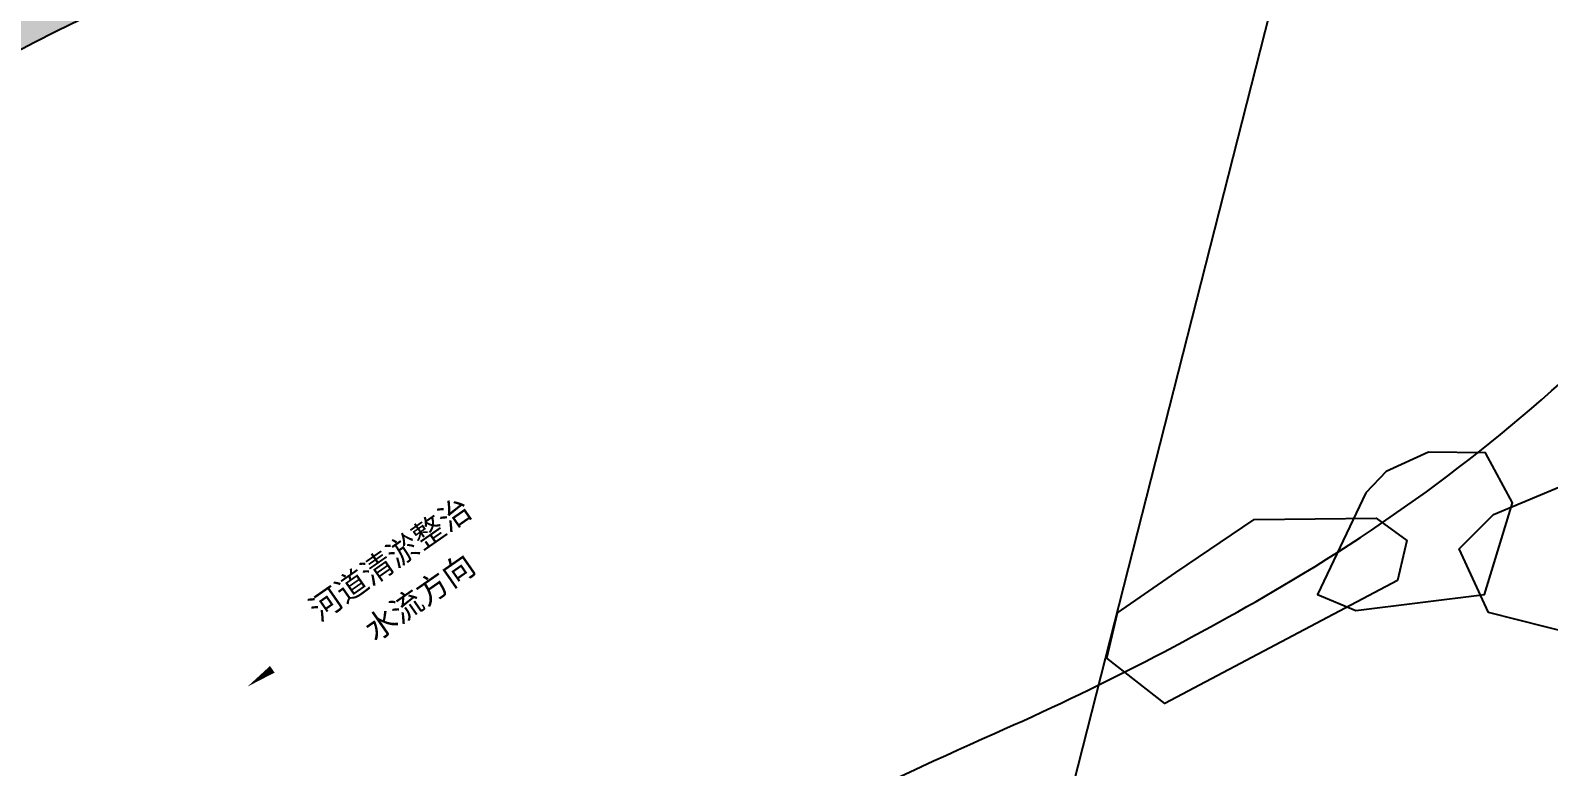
# Model space of a CAD drawing. Header units: millimetres. Extents: x -2430464 to 225692, y -180 to 1805330.
# Drawn here: x 31981 to 62098, y 1304300 to 1318908 of the extents above; entities that cross this region are included whole.
import ezdxf

# ---------------------------------------------------------------- set-up
doc = ezdxf.new("R2010")
doc.units = ezdxf.units.MM
doc.header["$LTSCALE"] = 1000
doc.linetypes.add('CENTERX2', pattern=[4, 2.5, -0.5, 0.5, -0.5])
doc.layers.get('0').update_dxf_attribs({"linetype": 'CONTINUOUS'})
doc.layers.get('DEFPOINTS').update_dxf_attribs({"linetype": 'CONTINUOUS'})
for name, color, linetype in [('0-ROAD-中心线', 1, 'CENTERX2'), ('03LS-上木标注', 50, 'CONTINUOUS'), ('DIM_SYMB', 3, 'CONTINUOUS'), ('LP-001-道路边线', 4, 'CONTINUOUS'), ('LP-003设计水位线', 172, 'CONTINUOUS'), ('LP-006铺装分隔线', 35, 'CONTINUOUS'), ('LP-008景观石', 37, 'CONTINUOUS'), ('LP-014绿化填充', 88, 'CONTINUOUS'), ('LP-10铺装填充', 251, 'CONTINUOUS'), ('PUB_TEXT', 7, 'CONTINUOUS')]:
    doc.layers.add(name, color=color, linetype=linetype)
doc.styles.get("Standard").update_dxf_attribs({"font": 'tssdeng.shx', "width": 0.7, "bigfont": 'hztxt.shx'})
doc.styles.add('宋体', font='')
doc.styles.get('宋体').set_extended_font_data('SimSun')
doc.dimstyles.get("Standard").update_dxf_attribs({"dimscale": 100, "dimtxt": 3.5, "dimasz": 1, "dimexe": 2.5, "dimexo": 3, "dimgap": 1.5, "dimtad": 1, "dimdec": 0, "dimzin": 0, "dimdsep": 46, "dimtxsty": 'Standard', "dimblk": 'ARCHTICK', "dimcen": 0.09, "dimadec": 0, "dimazin": 0, "dimtfac": 1, "dimtdec": 0, "dimtix": 1, "dimtmove": 2, "dimatfit": 3, "dimldrblk": 'ARCHTICK', "dimfxl": 0, "dimtolj": 1, "dimtzin": 0, "dimarcsym": 0})

# ---------------------------------------------------------------- blocks, each defined once
blk = doc.blocks.new('_ARCHTICK')
at = {"color": 0, "linetype": 'ByBlock', "const_width": 0.4}
blk.add_lwpolyline([(-0.5, -0.5), (0.5, 0.5)], dxfattribs=at)
blk = doc.blocks.new('*D376')
at = {"layer": '03LS-上木标注', "color": 0, "lineweight": -2, "transparency": 16777216}
for p, q in [((18930.66200637701, 1171338.470385754), (117465.1400003501, 1558616.669797622)), ((117403.4968705392, 1558374.3887118), (128068.9865864022, 1555660.78783445)), ((29596.15172224003, 1168624.869508404), (128130.6297162131, 1555903.068920272))]:
    blk.add_line(p, q, dxfattribs=at)
at = {"layer": 'DEFPOINTS', "color": 0, "transparency": 16777216}
for p in [(128068.9865864022, 1555660.78783445), (18856.69025060389, 1171047.733082768, -399665.2262947477), (29522.17996646691, 1168334.132205417, -399665.2262947477)]:
    blk.add_point(p, dxfattribs=at)
at = {"layer": '03LS-上木标注', "color": 0, "lineweight": -2, "transparency": 16777216, "xscale": 100, "yscale": 100, "zscale": 100}
for p, rotation in [((117403.4968705392, 1558374.3887118), 165.7252162124529), ((128068.9865864022, 1555660.78783445), 345.7252162124529)]:
    blk.add_blockref('_ARCHTICK', p, dxfattribs=dict(at, rotation=rotation))
at = {"layer": '03LS-上木标注', "color": 0, "transparency": 16777216, "insert": (122816.3777972249, 1557332.553684694), "char_height": 350, "attachment_point": 5, "rotation": 345.7252162124529}
blk.add_mtext('\\A1;11005', dxfattribs=at)

msp = doc.modelspace()

# ---------------------------------------------------------------- hatches: boundary and pattern name
at = {"layer": 'LP-014绿化填充'}
h = msp.add_hatch(dxfattribs=at)
h.set_pattern_fill('CROSS', color=256, scale=300)
h.set_pattern_definition([(0, (-431392709.98357, -3169114513.621448), (476.25, 476.25), [238.125, -714.375]), (90, (-431392590.92107, -3169114632.683948), (-476.25, 476.25), [238.125, -714.375])])
edge = h.paths.add_edge_path()
edge.add_spline(control_points=[(-67588.00013777614, 1273228.767648621), (-64603.12937483191, 1268621.899836941), (-49412.06708493829, 1274838.265782757), (-41399.5019249022, 1276875.13965313), (-35187.75771948695, 1286634.377239151), (-24953.17247691751, 1286129.045839233), (-11303.9849768579, 1283128.404089851), (12381.140483886, 1292578.367556019), (25406.25852158666, 1322288.469054623), (60932.64478132129, 1324386.339863701), (64029.42719909549, 1352872.345312519), (88946.0480826199, 1359857.920356197), (106077.1548068821, 1377566.763267441), (116588.200994283, 1397706.698831482), (119357.415586561, 1412100.85415308), (118050.1938748658, 1418997.159043713), (117622.4396097362, 1421253.795239372)], knot_values=[0, 0, 0, 0, 1461.608760629228, 12567.25349089102, 24162.44586460281, 31944.65828745835, 40981.23680247532, 67066.73875934456, 99297.32680081317, 131462.0272839771, 151854.1354866179, 170324.0419808526, 202082.8766939532, 223870.9511597634, 237975.683084435, 244835.9247705665, 244835.9247705665, 244835.9247705665, 244835.9247705665], degree=3, periodic=0)
edge.add_arc((-2107.991869002581, 1246723.481314583), 56526.2807689651, 73.1341209586279, 78.19365156510638)
edge.add_arc((-2104.784615188837, 1246598.822995109), 56647.6529312183, 78.222624362827, 134.0927475518611)
edge.add_line((-41521.46161207557, 1287283.981924934), (-67588.00013765693, 1273228.767648621))
edge.add_spline(control_points=[(-67588.00013777614, 1273228.767648621), (-64603.12937483191, 1268621.899836941), (-49412.06708493829, 1274838.265782757), (-41399.5019249022, 1276875.13965313), (-35187.75771948695, 1286634.377239151), (-24953.17247691751, 1286129.045839233), (-11303.9849768579, 1283128.404089851), (12381.140483886, 1292578.367556019), (25406.25852158666, 1322288.469054623), (60932.64478132129, 1324386.339863701), (64029.42719909549, 1352872.345312519), (88946.0480826199, 1359857.920356197), (106077.1548068821, 1377566.763267441), (116588.200994283, 1397706.698831482), (119357.415586561, 1412100.85415308), (118050.1938748658, 1418997.159043713), (117622.4396097362, 1421253.795239372)], knot_values=[0, 0, 0, 0, 1461.608760629228, 12567.25349089102, 24162.44586460281, 31944.65828745835, 40981.23680247532, 67066.73875934456, 99297.32680081317, 131462.0272839771, 151854.1354866179, 170324.0419808526, 202082.8766939532, 223870.9511597634, 237975.683084435, 244835.9247705665, 244835.9247705665, 244835.9247705665, 244835.9247705665], degree=3, periodic=0)
edge.add_line((-16944.12864783406, 1284826.32528202), (-17681.61224636436, 1286422.805196209))
edge.add_line((-17681.61224636436, 1286422.805196209), (-16498.10442993045, 1288043.243127747))
edge.add_line((-16498.10442993045, 1288043.243127747), (-14613.24360921979, 1288700.179284496))
edge.add_line((-14613.24360921979, 1288700.179284496), (-10843.5100248754, 1289050.540646477))
edge.add_line((-10843.5100248754, 1289050.540646477), (-10000.35846850276, 1288243.224062366))
edge.add_line((-10000.35846850276, 1288243.224062366), (-9233.139260083437, 1288463.126655025))
edge.add_line((-9233.139260083437, 1288463.126655025), (-6907.41463509202, 1288474.150138779))
edge.add_line((-6907.41463509202, 1288474.150138779), (-6308.853825062513, 1287831.662386341))
edge.add_line((-6308.853825062513, 1287831.662386341), (-6154.098822444677, 1287941.210475845))
edge.add_line((-6154.098822444677, 1287941.210475845), (-4554.126902848482, 1288784.280127926))
edge.add_line((-4554.126902848482, 1288784.280127926), (-2954.172472566366, 1289947.134272022))
edge.add_line((-2954.172472566366, 1289947.134272022), (-2908.178709775209, 1289912.662208004))
edge.add_line((-2908.178709775209, 1289912.662208004), (-2565.34503147006, 1290337.970982475))
edge.add_line((-2565.34503147006, 1290337.970982475), (-1391.726811021566, 1290686.663266106))
edge.add_line((-1391.726811021566, 1290686.663266106), (-154.657478004694, 1290496.470369263))
edge.add_line((-154.657478004694, 1290496.470369263), (2067.495276719332, 1290588.042161865))
edge.add_line((2067.495276719332, 1290588.042161865), (1836.596392005682, 1291016.587275429))
edge.add_line((1836.596392005682, 1291016.587275429), (1875.912296384573, 1291881.075118465))
edge.add_line((1875.912296384573, 1291881.075118465), (2080.659312337637, 1292389.707403107))
edge.add_line((2080.659312337637, 1292389.707403107), (3468.381314247847, 1293885.120544834))
edge.add_line((3468.381314247847, 1293885.120544834), (5099.823255568743, 1294002.333547993))
edge.add_line((5099.823255568743, 1294002.333547993), (4623.05184468627, 1295520.698842449))
edge.add_line((4623.05184468627, 1295520.698842449), (7831.043782800436, 1298466.001607819))
edge.add_line((7831.043782800436, 1298466.001607819), (8524.657851308584, 1298552.629644318))
edge.add_line((8524.657851308584, 1298552.629644318), (10258.70496538281, 1298249.436105175))
edge.add_line((10258.70496538281, 1298249.436105175), (11257.76341721416, 1297289.643696709))
at = {"layer": 'LP-10铺装填充'}
h = msp.add_hatch(dxfattribs=at)
h.set_pattern_fill('-600X200', color=256, scale=2500, pattern_type=2)
h.set_pattern_definition([(30.70317945761616, (100619.9481961429, 1236324.256812019), (-1276.476580127638, 2149.559848058585), [208.333325, -208.33325]), (30.70317945761616, (100281.2586356103, 1236486.578753872), (-1276.476580127638, 2149.559848058585), [208.333325, -208.33325]), (30.70317945761616, (100300.8290568888, 1236861.64677803), (-1276.476580127638, 2149.559848058585), [208.333325, -208.33325]), (30.70317945761616, (99962.13949635625, 1237023.968719883), (-1276.476580127638, 2149.559848058585), [208.333325, -208.33325]), (30.70317945761616, (99981.70991763473, 1237399.036744041), (-1276.476580127638, 2149.559848058585), [208.333325, -208.33325]), (30.70317945761616, (99643.0203474462, 1237561.358663006), (-1276.476580127638, 2149.559848058585), [208.333325, -208.33325]), (30.70317945761616, (99662.59076872468, 1237936.426687164), (-1276.476580127638, 2149.559848058585), [208.333325, -208.33325]), (30.70317945761616, (99323.90120819211, 1238098.748629017), (-1276.476580127638, 2149.559848058585), [208.333325, -208.33325]), (300.7031794576161, (99323.90120819211, 1238098.748629017), (358.2599818416304, 212.7461009428615), []), (300.7031794576161, (99503.03119239211, 1238205.121686382), (358.2599818416304, 212.7461009428615), [])])
h.paths.add_polyline_path([(86268.61345759034, 1269668.644090576, 0.07825321299446421), (93535.75897148252, 1272818.793520374, 0.5171498879787295), (93739.8065778315, 1290588.149877949, -0.3834017265925553), (87360.94724443555, 1314115.757317467, 0.7939284078237536), (83673.39112856984, 1317197.962235851, 0.2009297711125192), (78057.70012876391, 1307577.761843605, -0.4033565297734554), (67624.93872824311, 1299274.86216299, -0.4917286373633015), (65543.3487868607, 1303023.114811821, 0.04208957012305856), (67300.12165674567, 1308013.093681736, -0.2027548761374496), (78896.6393353045, 1323126.996877594, 0.1672286292986677), (99306.51781651378, 1346249.725662632, -0.1904058580532905), (110952.2134692371, 1358305.997386379), (110249.0825871527, 1359853.772229595, 0.190405858041632), (97735.31898185611, 1346898.828289909, -0.1672286293016383), (78057.48944869637, 1324605.451296253, 0.1961143636194008), (65831.20522227883, 1309085.3190798), (66030.3907854855, 1308815.644991798), (65569.07551261783, 1307990.706383629), (65530.0796238482, 1307976.53596775, -0.1042222636955294), (59878.50114694238, 1297073.562272472), (59367.22343817353, 1296434.016723556), (58158.53664699197, 1294889.021396561), (57752.469512254, 1294374.760227127), (59065.22202119231, 1293070.444985313, 0.002478390859932561), (61309.52047553658, 1295901.092878742, -0.2358708208872491), (66810.94564440846, 1297511.964645309, 0.4197922430491204), (79891.6553145945, 1307334.639695091, -0.1422887023447222), (82715.4329584539, 1313752.810169144, -0.8526828034659247), (84717.20791950822, 1312632.931575222, 0.3478730220039806), (92739.31882146001, 1289032.019298954, -0.003384479201624475), (92866.52751556039, 1288939.906731052, -0.09687805964499703), (94763.19416627288, 1286879.952613277, -0.07600882748482828), (95658.90721729398, 1284757.089814587, -0.08789687643283009), (95842.10956296325, 1282224.207119389, -0.09314177770853811), (95043.67360189557, 1279537.688643379, -0.099501710304492), (93250.97980180383, 1277288.737771912, -0.0490444065105187), (92004.53336027265, 1276433.341274662, -0.04938217351382285), (90708.90470060706, 1275878.28019659, -0.01971396952936174), (90089.00333562493, 1275708.951847, -0.02767988435960701), (89333.69601389766, 1275577.835557861, -0.02097808867540907), (88655.41854009032, 1275527.152366562, -0.02529238542227865), (87959.82329180837, 1275539.632151527, -0.02038750259873382), (87301.15309241414, 1275611.901255531, -0.01639784848785768), (86876.95328697562, 1275690.34002058, 0.008697632786310467), (86317.50204756856, 1275802.723200245, 0.01694450704455693), (85222.31152281165, 1275964.843453808), (84733.29211208224, 1276012.939769669, 0.1124717355764121), (77546.98633298278, 1274993.05474226, 0.129849337114172), (60900.15424332023, 1263144.843704624), (67869.23486432433, 1255216.885092659, -0.2048419661687756)])
h.paths.add_polyline_path([(84719.68102607131, 1275863.554708404, -0.007554395135053358), (85206.50439152122, 1275815.674379749)], flags=16)

# ---------------------------------------------------------------- linework, layer by layer
at = {"layer": '0-ROAD-中心线', "elevation": -399665.2262947477}
msp.add_lwpolyline([(60535.69965347648, 1296534.497437401, 0.1083119713888052), (66477.47497448325, 1308226.991873188, -0.2027548761425127), (78477.06439188123, 1323866.224087162, 0.167228629300292), (98520.91839936376, 1346574.276976509, -0.190405858046454), (110600.6480281651, 1359079.884807987, -0.190405858046454)], format="xyb", dxfattribs=at)
at = {"layer": 'DIM_SYMB'}
msp.add_lwpolyline([(42486.51514878869, 1310208.689108772, 0, 0, 0), (36287.9696752131, 1305887.419774933, 0, 160, 0), (36780.16867926717, 1306230.552606983, 0, 0, 0)], format="xyseb", dxfattribs=at)
at = {"layer": 'LP-001-道路边线', "color": 4, "linetype": 'Continuous', "elevation": -399665.2262947477, "flags": 128}
msp.add_lwpolyline([(59761.87883111835, 1297167.901996059, 0.1083119713896743), (65509.65534850955, 1308478.636804504, -0.2027548761390606), (77983.44681152701, 1324735.903156681, 0.1672286293016208), (97596.6837901771, 1346956.102050705, -0.190405858044234), (110187.0416270792, 1359990.340597553)], format="xyb", dxfattribs=at)
at = {"layer": 'LP-003设计水位线', "elevation": -399665.2262947477}
msp.add_lwpolyline([(29645.13835957646, 1290793.624159737, -0.01648265545143105), (36414.23076447845, 1296600.343462868, -0.05121751023580946), (51103.3960736692, 1304956.839050217, 0.03030151929559663), (57010.66988620162, 1307998.282017155, 0.06306424714917683), (63702.98666653037, 1313213.854850693, 0.09647443731249754), (67678.28370079398, 1319145.080177231, 0.003134039300854512), (73615.46587517858, 1331843.341607494, -0.03837184718488316), (76156.79796811938, 1336410.218122883, -0.004013246160389941), (77399.3887732923, 1338255.944383068, -0.05311300083898957), (82550.7658071816, 1344289.578390522, -0.01327652706687825), (89329.2830248177, 1350373.343417091, -0.01184927488457083), (95340.62173196673, 1355246.293534203, 0.02301362664009925), (101922.2160060704, 1360829.48676197, 0.02733360879217789), (110915.1270626485, 1370166.738205833, 0.06775432759697929)], format="xyb", dxfattribs=at)
at = {"layer": 'LP-003设计水位线', "color": 172}
msp.add_spline([(117622.4396097362, 1421253.795239372, -399665.2262947477), (118620.3277350366, 1414466.517782135, -399665.2262947477), (116583.7114051282, 1400509.596323891, -399665.2262947477), (106894.853494972, 1380994.314585609, -399665.2262947477), (83476.73990854621, 1359541.679819984, -399665.2262947477), (67422.02872690558, 1350410.212534828, -399665.2262947477), (58475.66483530402, 1332085.348277016, -399665.2262947477), (29852.80625376105, 1317412.246226234, -399665.2262947477), (7796.606241554022, 1293910.441050453, -399665.2262947477), (-16649.82503286004, 1284809.594370766, -399665.2262947477), (-25556.4588829577, 1285963.554819984, -398665.2262947477), (-33325.46443715692, 1285510.362925453, -398665.2262947477), (-42256.38094106317, 1278115.282359047, -398665.2262947477), (-52487.75002065301, 1273796.204722328, -398665.2262947477), (-66116.25075307488, 1268043.060191078, -398665.2262947477), (-110633.4320885241, 1234741.43885891, -399665.2262947477)], degree=3, dxfattribs=at)
at = {"layer": 'LP-006铺装分隔线', "color": 35, "linetype": 'Continuous', "elevation": -399665.2262947477, "flags": 128}
msp.add_lwpolyline([(59877.95195445418, 1297072.891312046, 0.1083119713902401), (65654.82829234004, 1308440.89006464, -0.2027548761414688), (78057.48944857717, 1324605.451296253, 0.1672286293007346), (97735.31898161769, 1346898.828289432, -0.1904058580463731), (110249.0825872123, 1359853.772229118, -0.1904058580463731)], format="xyb", dxfattribs=at)
at = {"layer": 'LP-008景观石', "color": 37, "linetype": 'Continuous', "elevation": -399665.2262947477, "flags": 128}
for points in [[(58471.92850533128, 1309733.384337349), (57512.89377817512, 1307716.12797205), (58270.02540150285, 1307396.72973196), (60827.45802864432, 1307716.12797205), (61382.68654826283, 1309531.658186836), (60844.27827134728, 1310523.476071281), (59716.99430164695, 1310540.286369724), (58875.73471304774, 1310153.64693634)], [(61004.46295115352, 1309300.901123924), (63723.81442025304, 1310441.26258604), (65277.71205344796, 1309834.684461517), (66030.3907854855, 1308815.644991798), (65569.07551243901, 1307990.706383152), (62631.21456810832, 1306923.139708443), (60907.34762886167, 1307359.868635578), (60324.63820287585, 1308621.544130726)], [(54704.31101962924, 1308151.940163059), (56257.95135733485, 1309205.782473011), (58679.6566644609, 1309226.64119379), (59285.08508118987, 1308788.611268444), (59097.19494500756, 1307995.989510937), (54483.42411509156, 1305555.541654034), (53335.20011362433, 1306452.457015438), (53543.973433882, 1307349.375587864)]]:
    msp.add_lwpolyline(points, close=True, dxfattribs=at)

# ---------------------------------------------------------------- texts
at = {"layer": 'PUB_TEXT', "color": 7, "style": '宋体'}
for s, p in [('河道清淤整治', (37716.54982987046, 1307166.621456547)), ('水流方向', (38810.65425410867, 1306764.218109054))]:
    msp.add_text(s, height=455.6962025316456, rotation=34.88199066808071, dxfattribs=at).set_placement(p)

# ---------------------------------------------------------------- dimensions: what is measured, and where the dimension line sits
at = {"layer": '03LS-上木标注'}
dim = msp.add_aligned_dim(p1=(18856.69025060395, 1171047.733082768, -399665.2262947477), p2=(29522.17996646697, 1168334.132205417, -399665.2262947477), distance=399666.6251462066, dimstyle='Standard', override={"dimfxl": 100}, dxfattribs=at)
dim.commit()
dim.dimension.update_dxf_attribs({"geometry": '*D376', "text_midpoint": (122816.3777972249, 1557332.553684694)})

doc.saveas('drawing.dxf')
